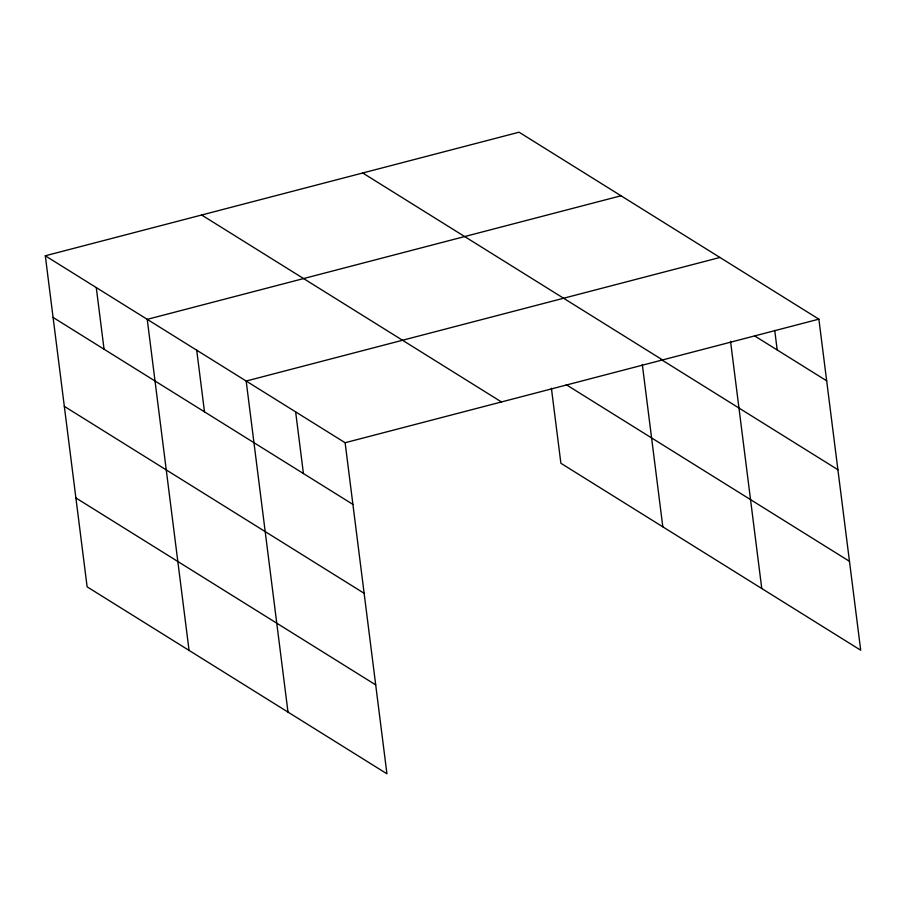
<?xml version="1.0" encoding="UTF-8"?>
<svg xmlns="http://www.w3.org/2000/svg" width="906" height="906" viewBox="0 0 906 906"><rect width="100%" height="100%" fill="white"/><g stroke="black" fill="none" stroke-linecap="round" stroke-linejoin="round"><path stroke-width="1.36" d="M45.3 255.786L345.118 442.728L386.93 773.792L87.123 586.839L45.3 255.786L519.07 132.208L818.877 319.161L860.7 650.214L560.882 463.272L551.414 388.255M621.006 195.775L147.236 319.354L189.06 650.406M719.942 257.463L246.172 381.041L287.995 712.093M345.118 442.728L818.877 319.161M754.823 336.013L826.668 380.814M362.717 172.989L662.535 359.931M661.221 359.546L837.903 469.716M566.25 384.71L849.466 561.312M201.642 215.005L501.46 401.947M53.092 317.44L352.898 504.393M64.315 406.341L364.133 593.294M75.889 497.938L375.707 684.879M774.721 330.35L777.201 349.965M730.542 341.347L761.765 588.515M642.297 364.371L662.818 526.828M295.639 411.89L303.431 473.544M196.704 350.192L204.496 411.856M96.274 287.564L104.054 349.229"/></g></svg>
